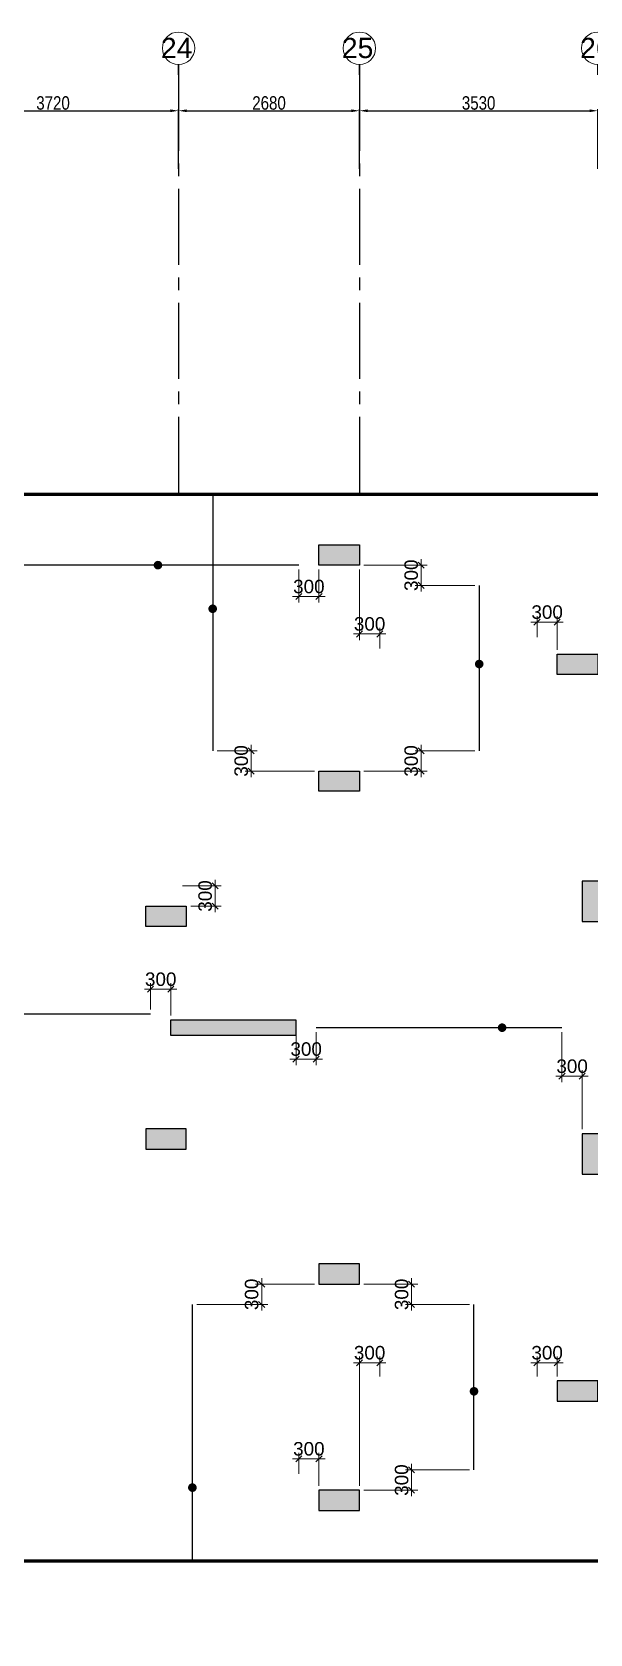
# Model space of a CAD drawing. Header units: millimetres. Extents: x 1123469 to 1883119, y -126924 to 196924.
# Drawn here: x 1848303 to 1856569, y 138264 to 161988 of the extents above; entities that cross this region are included whole.
import ezdxf
from ezdxf.enums import TextEntityAlignment as Align

# ---------------------------------------------------------------- set-up
doc = ezdxf.new("R2010")
doc.units = ezdxf.units.MM
doc.header["$LTSCALE"] = 500
doc.header["$MEASUREMENT"] = 0
doc.header["$PDMODE"] = 34
doc.linetypes.add('CONTINOUS', pattern=[0])
doc.linetypes.add('Site$0$CENTER2', pattern=[1.125, 0.75, -0.125, 0.125, -0.125])
doc.layers.get('Defpoints').update_dxf_attribs({"lineweight": 0})
for name, color, linetype in [('COL. DIM', 3, 'Continuous'), ('GRID', 7, 'Continuous'), ('GRID DIM', 7, 'Continuous'), ('reinf.', 4, 'Continuous'), ('TOWER AREA COLUMN.', 6, 'Continuous')]:
    doc.layers.add(name, color=color, linetype=linetype)
for name, color, linetype, lineweight in [('CUT OUT', 1, 'Continuous', 13), ('dim-M', 1, 'Continuous', 15), ('FOOTING', 1, 'Continuous', 15), ('GRID NO.', 7, 'Continuous', 20), ('TOWER COL HATCH', 253, 'Continuous', 20)]:
    doc.layers.add(name, color=color, linetype=linetype, lineweight=lineweight)
doc.styles.add('3mm', font='arial.ttf')
doc.styles.add('D50', font='arial.ttf', dxfattribs={"width": 0.8})
doc.dimstyles.new('INNER DIM', dxfattribs={"dimtxt": 200, "dimasz": 120, "dimexe": 25, "dimexo": 25, "dimgap": 12, "dimtad": 1, "dimdec": 0, "dimrnd": 5, "dimzin": 0, "dimdsep": 46, "dimtxsty": 'D50', "dimcen": 0.09, "dimdle": 25, "dimclrt": 6, "dimadec": 0, "dimazin": 0, "dimtfac": 1, "dimtdec": 0, "dimtofl": 0, "dimtmove": 1, "dimatfit": 3, "dimfxl": 75, "dimtolj": 1, "dimtzin": 0, "dimarcsym": 0})
doc.dimstyles.new('PARAMVEER', dxfattribs={"dimtxt": 200, "dimasz": 100, "dimexe": 0, "dimexo": 25, "dimgap": 10, "dimtad": 1, "dimdec": 0, "dimrnd": 5, "dimzin": 0, "dimdsep": 46, "dimtxsty": '3mm', "dimblk": 'OBLIQUE', "dimcen": 0.09, "dimdle": 75, "dimclrd": 1, "dimclre": 1, "dimclrt": 3, "dimadec": 0, "dimazin": 0, "dimtfac": 1, "dimtdec": 0, "dimtmove": 1, "dimatfit": 3, "dimfxl": 100, "dimtolj": 1, "dimtzin": 0, "dimlwd": 18, "dimlwe": 5, "dimarcsym": 0})

# ---------------------------------------------------------------- blocks, each defined once
blk = doc.blocks.new('GRID MARK')
at = {"layer": 'GRID NO.', "const_width": 50}
blk.add_lwpolyline([(0, -541), (0, -891)], dxfattribs=at)
at = {"layer": 'GRID NO.'}
blk.add_circle((0, 0), 541, dxfattribs=at)
at = {"layer": 'GRID NO.', "style": 'D50', "width": 0.8}
blk.add_attdef('Y1', text='', height=500, dxfattribs=at).set_placement((-33, -267), align=Align.CENTER)
blk = doc.blocks.new('*D3186')
at = {"layer": 'Defpoints', "color": 0, "linetype": 'Continuous', "transparency": 16777216}
for p in [(1850474, 160822), (1846754, 159939), (1850474, 159939)]:
    blk.add_point(p, dxfattribs=at)
at = {"layer": 'GRID DIM', "color": 0, "linetype": 'Continuous', "lineweight": -2, "transparency": 16777216}
for p, q in [((1846754, 159964), (1846754, 160847)), ((1850474, 159964), (1850474, 160847))]:
    blk.add_line(p, q, dxfattribs=at)
at = {"layer": 'GRID DIM', "linetype": 'Continuous', "lineweight": -2, "transparency": 16777216}
blk.add_line((1846874, 160822), (1850354, 160822), dxfattribs=at)
at = {"layer": 'GRID DIM', "linetype": 'Continuous', "transparency": 16777216}
for points in [[(1846874, 160842), (1846874, 160802), (1846754, 160822)], [(1850354, 160842), (1850354, 160802), (1850474, 160822)]]:
    blk.add_solid(points, dxfattribs=at)
at = {"layer": 'GRID DIM', "linetype": 'Continuous', "transparency": 16777216, "insert": (1848614, 160936), "char_height": 200, "attachment_point": 5, "style": 'D50'}
blk.add_mtext('\\A1;3720', dxfattribs=at)
blk = doc.blocks.new('*D3187')
at = {"layer": 'Defpoints', "color": 0, "linetype": 'Continuous', "transparency": 16777216}
for p in [(1853154, 160822), (1850474, 159939), (1853154, 159939)]:
    blk.add_point(p, dxfattribs=at)
at = {"layer": 'GRID DIM', "color": 0, "linetype": 'Continuous', "lineweight": -2, "transparency": 16777216}
for p, q in [((1850474, 159964), (1850474, 160847)), ((1853154, 159964), (1853154, 160847))]:
    blk.add_line(p, q, dxfattribs=at)
at = {"layer": 'GRID DIM', "linetype": 'Continuous', "lineweight": -2, "transparency": 16777216}
blk.add_line((1850594, 160822), (1853034, 160822), dxfattribs=at)
at = {"layer": 'GRID DIM', "linetype": 'Continuous', "transparency": 16777216}
for points in [[(1850594, 160842), (1850594, 160802), (1850474, 160822)], [(1853034, 160842), (1853034, 160802), (1853154, 160822)]]:
    blk.add_solid(points, dxfattribs=at)
at = {"layer": 'GRID DIM', "linetype": 'Continuous', "transparency": 16777216, "insert": (1851814, 160936), "char_height": 200, "attachment_point": 5, "style": 'D50'}
blk.add_mtext('\\A1;2680', dxfattribs=at)
blk = doc.blocks.new('*D3188')
at = {"layer": 'Defpoints', "color": 0, "linetype": 'Continuous', "transparency": 16777216}
for p in [(1856684, 160822), (1853154, 159939), (1856684, 159939)]:
    blk.add_point(p, dxfattribs=at)
at = {"layer": 'GRID DIM', "color": 0, "linetype": 'Continuous', "lineweight": -2, "transparency": 16777216}
for p, q in [((1853154, 159964), (1853154, 160847)), ((1856684, 159964), (1856684, 160847))]:
    blk.add_line(p, q, dxfattribs=at)
at = {"layer": 'GRID DIM', "linetype": 'Continuous', "lineweight": -2, "transparency": 16777216}
blk.add_line((1853274, 160822), (1856564, 160822), dxfattribs=at)
at = {"layer": 'GRID DIM', "linetype": 'Continuous', "transparency": 16777216}
for points in [[(1853274, 160842), (1853274, 160802), (1853154, 160822)], [(1856564, 160842), (1856564, 160802), (1856684, 160822)]]:
    blk.add_solid(points, dxfattribs=at)
at = {"layer": 'GRID DIM', "linetype": 'Continuous', "transparency": 16777216, "insert": (1854919, 160936), "char_height": 200, "attachment_point": 5, "style": 'D50'}
blk.add_mtext('\\A1;3530', dxfattribs=at)
blk = doc.blocks.new('3tgra')
at = {"layer": 'TOWER COL HATCH'}
h = blk.add_hatch(color=253, dxfattribs=at)
h.dxf.hatch_style = 1
h.paths.add_polyline_path([(1395431, 91122), (1395431, 91422), (1394831, 91422), (1394831, 91122)])
h = blk.add_hatch(color=253, dxfattribs=at)
h.dxf.hatch_style = 1
h.paths.add_polyline_path([(1391901, 89502), (1391901, 89802), (1391301, 89802), (1391301, 89502)])
h = blk.add_hatch(color=253, dxfattribs=at)
h.dxf.hatch_style = 1
h.paths.add_polyline_path([(1395431, 87772), (1395431, 88072), (1394831, 88072), (1394831, 87772)])
h = blk.add_hatch(color=253, dxfattribs=at)
h.dxf.hatch_style = 1
h.paths.add_polyline_path([(1391531, 85842), (1391231, 85842), (1391231, 86442), (1391531, 86442)])
h = blk.add_hatch(color=253, dxfattribs=at)
h.dxf.hatch_style = 1
h.paths.add_polyline_path([(1397996, 85772), (1397996, 86072), (1397396, 86072), (1397396, 85772)])
h = blk.add_hatch(color=253, dxfattribs=at)
h.dxf.hatch_style = 1
h.paths.add_polyline_path([(1397626, 84387), (1395771, 84387), (1395771, 84157), (1397626, 84157)])
h = blk.add_hatch(color=253, dxfattribs=at)
h.dxf.hatch_style = 1
h.paths.add_polyline_path([(1391231, 82702), (1391531, 82702), (1391531, 82102), (1391231, 82102)])
h = blk.add_hatch(color=253, dxfattribs=at)
h.dxf.hatch_style = 1
h.paths.add_polyline_path([(1397996, 82772), (1397996, 82472), (1397396, 82472), (1397396, 82772)])
h = blk.add_hatch(color=253, dxfattribs=at)
h.dxf.hatch_style = 1
h.paths.add_polyline_path([(1395431, 80772), (1395431, 80472), (1394831, 80472), (1394831, 80772)])
h = blk.add_hatch(color=253, dxfattribs=at)
h.dxf.hatch_style = 1
h.paths.add_polyline_path([(1391901, 79042), (1391901, 78742), (1391301, 78742), (1391301, 79042)])
h = blk.add_hatch(color=253, dxfattribs=at)
h.dxf.hatch_style = 1
h.paths.add_polyline_path([(1395431, 77422), (1395431, 77122), (1394831, 77122), (1394831, 77422)])
at = {"layer": 'TOWER AREA COLUMN.', "color": 4}
for points in [[(1395431, 91122), (1395431, 91422), (1394831, 91422), (1394831, 91122)], [(1391901, 89502), (1391901, 89802), (1391301, 89802), (1391301, 89502)], [(1395431, 87772), (1395431, 88072), (1394831, 88072), (1394831, 87772)], [(1391531, 85842), (1391231, 85842), (1391231, 86442), (1391531, 86442)], [(1397996, 85772), (1397996, 86072), (1397396, 86072), (1397396, 85772)], [(1397626, 84387), (1395771, 84387), (1395771, 84157), (1397626, 84157)], [(1391231, 82702), (1391531, 82702), (1391531, 82102), (1391231, 82102)], [(1397996, 82772), (1397996, 82472), (1397396, 82472), (1397396, 82772)], [(1395431, 80772), (1395431, 80472), (1394831, 80472), (1394831, 80772)], [(1391901, 79042), (1391901, 78742), (1391301, 78742), (1391301, 79042)], [(1395431, 77422), (1395431, 77122), (1394831, 77122), (1394831, 77422)]]:
    blk.add_lwpolyline(points, close=True, dxfattribs=at)
blk = doc.blocks.new('_Oblique')
at = {"color": 0, "linetype": 'ByBlock', "lineweight": -2}
blk.add_line((-0.5, -0.5), (0.5, 0.5), dxfattribs=at)
blk = doc.blocks.new('*D3399')
at = {"layer": 'COL. DIM', "color": 1, "linetype": 'CONTINOUS', "lineweight": 5, "ltscale": 10, "transparency": 16777216}
for p, q in [((1856154, 147178), (1856154, 146434)), ((1856454, 145738), (1856454, 146614))]:
    blk.add_line(p, q, dxfattribs=at)
at = {"layer": 'COL. DIM', "color": 1, "lineweight": 18, "ltscale": 10, "transparency": 16777216}
blk.add_line((1856064, 146524), (1856544, 146524), dxfattribs=at)
at = {"layer": 'Defpoints', "color": 0, "ltscale": 10, "transparency": 16777216}
for p in [(1856154, 147243), (1856454, 146524), (1856454, 145673)]:
    blk.add_point(p, dxfattribs=at)
at = {"layer": 'COL. DIM', "color": 1, "lineweight": 18, "ltscale": 10, "transparency": 16777216, "xscale": 90, "yscale": 90, "zscale": 90, "rotation": 180}
blk.add_blockref('_Oblique', (1856154, 146524), dxfattribs=at)
at = {"layer": 'COL. DIM', "color": 1, "lineweight": 18, "ltscale": 10, "transparency": 16777216, "xscale": 90, "yscale": 90, "zscale": 90}
blk.add_blockref('_Oblique', (1856454, 146524), dxfattribs=at)
at = {"layer": 'COL. DIM', "color": 3, "ltscale": 10, "transparency": 16777216, "insert": (1856304, 146671), "char_height": 200, "attachment_point": 5, "style": '3mm'}
blk.add_mtext('\\A1;300', dxfattribs=at)
blk = doc.blocks.new('*D3401')
at = {"layer": 'COL. DIM', "color": 1, "linetype": 'CONTINOUS', "lineweight": 5, "ltscale": 10, "transparency": 16777216}
for p, q in [((1852214, 147178), (1852214, 146687)), ((1852514, 147178), (1852514, 146687))]:
    blk.add_line(p, q, dxfattribs=at)
at = {"layer": 'COL. DIM', "color": 1, "lineweight": 18, "ltscale": 10, "transparency": 16777216}
blk.add_line((1852604, 146777), (1852124, 146777), dxfattribs=at)
at = {"layer": 'Defpoints', "color": 0, "ltscale": 10, "transparency": 16777216}
for p in [(1852214, 147243), (1852514, 147243), (1852214, 146777)]:
    blk.add_point(p, dxfattribs=at)
at = {"layer": 'COL. DIM', "color": 1, "lineweight": 18, "ltscale": 10, "transparency": 16777216, "xscale": 90, "yscale": 90, "zscale": 90, "rotation": 180}
blk.add_blockref('_Oblique', (1852214, 146777), dxfattribs=at)
at = {"layer": 'COL. DIM', "color": 1, "lineweight": 18, "ltscale": 10, "transparency": 16777216, "xscale": 90, "yscale": 90, "zscale": 90}
blk.add_blockref('_Oblique', (1852514, 146777), dxfattribs=at)
at = {"layer": 'COL. DIM', "color": 3, "ltscale": 10, "transparency": 16777216, "insert": (1852364, 146925), "char_height": 200, "attachment_point": 5, "style": '3mm'}
blk.add_mtext('\\A1;300', dxfattribs=at)
blk = doc.blocks.new('*D3402')
at = {"layer": 'COL. DIM', "color": 1, "linetype": 'CONTINOUS', "lineweight": 5, "ltscale": 10, "transparency": 16777216}
for p, q in [((1852254, 154028), (1852254, 153537)), ((1852554, 154028), (1852554, 153537))]:
    blk.add_line(p, q, dxfattribs=at)
at = {"layer": 'COL. DIM', "color": 1, "lineweight": 18, "ltscale": 10, "transparency": 16777216}
blk.add_line((1852164, 153627), (1852644, 153627), dxfattribs=at)
at = {"layer": 'Defpoints', "color": 0, "ltscale": 10, "transparency": 16777216}
for p in [(1852254, 154093), (1852554, 154093), (1852554, 153627)]:
    blk.add_point(p, dxfattribs=at)
at = {"layer": 'COL. DIM', "color": 1, "lineweight": 18, "ltscale": 10, "transparency": 16777216, "xscale": 90, "yscale": 90, "zscale": 90, "rotation": 180}
blk.add_blockref('_Oblique', (1852254, 153627), dxfattribs=at)
at = {"layer": 'COL. DIM', "color": 1, "lineweight": 18, "ltscale": 10, "transparency": 16777216, "xscale": 90, "yscale": 90, "zscale": 90}
blk.add_blockref('_Oblique', (1852554, 153627), dxfattribs=at)
at = {"layer": 'COL. DIM', "color": 3, "ltscale": 10, "transparency": 16777216, "insert": (1852404, 153775), "char_height": 200, "attachment_point": 5, "style": '3mm'}
blk.add_mtext('\\A1;300', dxfattribs=at)
blk = doc.blocks.new('*D3405')
at = {"layer": 'COL. DIM', "color": 1, "linetype": 'CONTINOUS', "lineweight": 5, "ltscale": 10, "transparency": 16777216}
for p, q in [((1850534, 149343), (1851105, 149343)), ((1850654, 149043), (1851105, 149043))]:
    blk.add_line(p, q, dxfattribs=at)
at = {"layer": 'COL. DIM', "color": 1, "lineweight": 18, "ltscale": 10, "transparency": 16777216}
blk.add_line((1851015, 148953), (1851015, 149433), dxfattribs=at)
at = {"layer": 'Defpoints', "color": 0, "ltscale": 10, "transparency": 16777216}
for p in [(1850469, 149343), (1851015, 149343), (1850589, 149043)]:
    blk.add_point(p, dxfattribs=at)
at = {"layer": 'COL. DIM', "color": 1, "lineweight": 18, "ltscale": 10, "transparency": 16777216, "xscale": 90, "yscale": 90, "zscale": 90}
for p, rotation in [((1851015, 149343), 90), ((1851015, 149043), 270)]:
    blk.add_blockref('_Oblique', p, dxfattribs=dict(at, rotation=rotation))
at = {"layer": 'COL. DIM', "color": 3, "ltscale": 10, "transparency": 16777216, "insert": (1850868, 149193), "char_height": 200, "attachment_point": 5, "rotation": 90, "style": '3mm'}
blk.add_mtext('\\A1;300', dxfattribs=at)
blk = doc.blocks.new('*D3406')
at = {"layer": 'COL. DIM', "color": 1, "lineweight": 18, "ltscale": 10, "transparency": 16777216}
blk.add_line((1849969, 147812), (1850449, 147812), dxfattribs=at)
at = {"layer": 'COL. DIM', "color": 1, "linetype": 'CONTINOUS', "lineweight": 5, "ltscale": 10, "transparency": 16777216}
for p, q in [((1850059, 147510), (1850059, 147902)), ((1850359, 147423), (1850359, 147902))]:
    blk.add_line(p, q, dxfattribs=at)
at = {"layer": 'Defpoints', "color": 0, "ltscale": 10, "transparency": 16777216}
for p in [(1850359, 147812), (1850059, 147445), (1850359, 147358)]:
    blk.add_point(p, dxfattribs=at)
at = {"layer": 'COL. DIM', "color": 1, "lineweight": 18, "ltscale": 10, "transparency": 16777216, "xscale": 90, "yscale": 90, "zscale": 90, "rotation": 180}
blk.add_blockref('_Oblique', (1850059, 147812), dxfattribs=at)
at = {"layer": 'COL. DIM', "color": 1, "lineweight": 18, "ltscale": 10, "transparency": 16777216, "xscale": 90, "yscale": 90, "zscale": 90}
blk.add_blockref('_Oblique', (1850359, 147812), dxfattribs=at)
at = {"layer": 'COL. DIM', "color": 3, "ltscale": 10, "transparency": 16777216, "insert": (1850209, 147959), "char_height": 200, "attachment_point": 5, "style": '3mm'}
blk.add_mtext('\\A1;300', dxfattribs=at)
blk = doc.blocks.new('*D3411')
at = {"layer": 'COL. DIM', "color": 1, "linetype": 'CONTINOUS', "lineweight": 5, "ltscale": 10, "transparency": 16777216}
for p, q in [((1852254, 140635), (1852254, 140948)), ((1852554, 140458), (1852554, 140948))]:
    blk.add_line(p, q, dxfattribs=at)
at = {"layer": 'COL. DIM', "color": 1, "lineweight": 18, "ltscale": 10, "transparency": 16777216}
blk.add_line((1852164, 140858), (1852644, 140858), dxfattribs=at)
at = {"layer": 'Defpoints', "color": 0, "ltscale": 10, "transparency": 16777216}
for p in [(1852554, 140858), (1852254, 140570), (1852554, 140393)]:
    blk.add_point(p, dxfattribs=at)
at = {"layer": 'COL. DIM', "color": 1, "lineweight": 18, "ltscale": 10, "transparency": 16777216, "xscale": 90, "yscale": 90, "zscale": 90, "rotation": 180}
blk.add_blockref('_Oblique', (1852254, 140858), dxfattribs=at)
at = {"layer": 'COL. DIM', "color": 1, "lineweight": 18, "ltscale": 10, "transparency": 16777216, "xscale": 90, "yscale": 90, "zscale": 90}
blk.add_blockref('_Oblique', (1852554, 140858), dxfattribs=at)
at = {"layer": 'COL. DIM', "color": 3, "ltscale": 10, "transparency": 16777216, "insert": (1852404, 141005), "char_height": 200, "attachment_point": 5, "style": '3mm'}
blk.add_mtext('\\A1;300', dxfattribs=at)
blk = doc.blocks.new('*D3525')
at = {"layer": 'COL. DIM', "color": 1, "lineweight": 18, "ltscale": 10, "transparency": 16777216}
blk.add_line((1851550, 150953), (1851550, 151433), dxfattribs=at)
at = {"layer": 'COL. DIM', "color": 1, "linetype": 'CONTINOUS', "lineweight": 5, "ltscale": 10, "transparency": 16777216}
for p, q in [((1851044, 151343), (1851640, 151343)), ((1852489, 151043), (1851460, 151043))]:
    blk.add_line(p, q, dxfattribs=at)
at = {"layer": 'Defpoints', "color": 0, "ltscale": 10, "transparency": 16777216}
for p in [(1850979, 151343), (1851550, 151343), (1852554, 151043)]:
    blk.add_point(p, dxfattribs=at)
at = {"layer": 'COL. DIM', "color": 1, "lineweight": 18, "ltscale": 10, "transparency": 16777216, "xscale": 90, "yscale": 90, "zscale": 90}
for p, rotation in [((1851550, 151343), 90), ((1851550, 151043), 270)]:
    blk.add_blockref('_Oblique', p, dxfattribs=dict(at, rotation=rotation))
at = {"layer": 'COL. DIM', "color": 3, "ltscale": 10, "transparency": 16777216, "insert": (1851403, 151193), "char_height": 200, "attachment_point": 5, "rotation": 90, "style": '3mm'}
blk.add_mtext('\\A1;300', dxfattribs=at)
blk = doc.blocks.new('*D3526')
at = {"layer": 'COL. DIM', "color": 1, "lineweight": 18, "ltscale": 10, "transparency": 16777216}
blk.add_line((1851705, 143533), (1851705, 143053), dxfattribs=at)
at = {"layer": 'COL. DIM', "color": 1, "linetype": 'CONTINOUS', "lineweight": 5, "ltscale": 10, "transparency": 16777216}
for p, q in [((1852489, 143443), (1851615, 143443)), ((1850743, 143143), (1851795, 143143))]:
    blk.add_line(p, q, dxfattribs=at)
at = {"layer": 'Defpoints', "color": 0, "ltscale": 10, "transparency": 16777216}
for p in [(1852554, 143443), (1850678, 143143), (1851705, 143143)]:
    blk.add_point(p, dxfattribs=at)
at = {"layer": 'COL. DIM', "color": 1, "lineweight": 18, "ltscale": 10, "transparency": 16777216, "xscale": 90, "yscale": 90, "zscale": 90}
for p, rotation in [((1851705, 143443), 90), ((1851705, 143143), 270)]:
    blk.add_blockref('_Oblique', p, dxfattribs=dict(at, rotation=rotation))
at = {"layer": 'COL. DIM', "color": 3, "ltscale": 10, "transparency": 16777216, "insert": (1851557, 143293), "char_height": 200, "attachment_point": 5, "rotation": 90, "style": '3mm'}
blk.add_mtext('\\A1;300', dxfattribs=at)
blk = doc.blocks.new('*D3527')
at = {"layer": 'COL. DIM', "color": 1, "linetype": 'CONTINOUS', "lineweight": 5, "ltscale": 10, "transparency": 16777216}
for p, q in [((1853219, 154093), (1854158, 154093)), ((1854863, 153793), (1853978, 153793))]:
    blk.add_line(p, q, dxfattribs=at)
at = {"layer": 'COL. DIM', "color": 1, "lineweight": 18, "ltscale": 10, "transparency": 16777216}
blk.add_line((1854068, 154183), (1854068, 153703), dxfattribs=at)
at = {"layer": 'Defpoints', "color": 0, "ltscale": 10, "transparency": 16777216}
for p in [(1853154, 154093), (1854068, 153793), (1854928, 153793)]:
    blk.add_point(p, dxfattribs=at)
at = {"layer": 'COL. DIM', "color": 1, "lineweight": 18, "ltscale": 10, "transparency": 16777216, "xscale": 90, "yscale": 90, "zscale": 90}
for p, rotation in [((1854068, 154093), 90), ((1854068, 153793), 270)]:
    blk.add_blockref('_Oblique', p, dxfattribs=dict(at, rotation=rotation))
at = {"layer": 'COL. DIM', "color": 3, "ltscale": 10, "transparency": 16777216, "insert": (1853921, 153943), "char_height": 200, "attachment_point": 5, "rotation": 90, "style": '3mm'}
blk.add_mtext('\\A1;300', dxfattribs=at)
blk = doc.blocks.new('*D3528')
at = {"layer": 'COL. DIM', "color": 1, "lineweight": 18, "ltscale": 10, "transparency": 16777216}
blk.add_line((1854068, 150953), (1854068, 151433), dxfattribs=at)
at = {"layer": 'COL. DIM', "color": 1, "linetype": 'CONTINOUS', "lineweight": 5, "ltscale": 10, "transparency": 16777216}
for p, q in [((1854863, 151343), (1853978, 151343)), ((1853219, 151043), (1854158, 151043))]:
    blk.add_line(p, q, dxfattribs=at)
at = {"layer": 'Defpoints', "color": 0, "ltscale": 10, "transparency": 16777216}
for p in [(1854068, 151343), (1854928, 151343), (1853154, 151043)]:
    blk.add_point(p, dxfattribs=at)
at = {"layer": 'COL. DIM', "color": 1, "lineweight": 18, "ltscale": 10, "transparency": 16777216, "xscale": 90, "yscale": 90, "zscale": 90}
for p, rotation in [((1854068, 151343), 90), ((1854068, 151043), 270)]:
    blk.add_blockref('_Oblique', p, dxfattribs=dict(at, rotation=rotation))
at = {"layer": 'COL. DIM', "color": 3, "ltscale": 10, "transparency": 16777216, "insert": (1853921, 151193), "char_height": 200, "attachment_point": 5, "rotation": 90, "style": '3mm'}
blk.add_mtext('\\A1;300', dxfattribs=at)
blk = doc.blocks.new('*D3529')
at = {"layer": 'COL. DIM', "color": 1, "linetype": 'CONTINOUS', "lineweight": 5, "ltscale": 10, "transparency": 16777216}
for p, q in [((1853154, 154028), (1853154, 152983)), ((1853454, 152856), (1853454, 153163))]:
    blk.add_line(p, q, dxfattribs=at)
at = {"layer": 'COL. DIM', "color": 1, "lineweight": 18, "ltscale": 10, "transparency": 16777216}
blk.add_line((1853064, 153073), (1853544, 153073), dxfattribs=at)
at = {"layer": 'Defpoints', "color": 0, "ltscale": 10, "transparency": 16777216}
for p in [(1853154, 154093), (1853454, 153073), (1853454, 152791)]:
    blk.add_point(p, dxfattribs=at)
at = {"layer": 'COL. DIM', "color": 1, "lineweight": 18, "ltscale": 10, "transparency": 16777216, "xscale": 90, "yscale": 90, "zscale": 90, "rotation": 180}
blk.add_blockref('_Oblique', (1853154, 153073), dxfattribs=at)
at = {"layer": 'COL. DIM', "color": 1, "lineweight": 18, "ltscale": 10, "transparency": 16777216, "xscale": 90, "yscale": 90, "zscale": 90}
blk.add_blockref('_Oblique', (1853454, 153073), dxfattribs=at)
at = {"layer": 'COL. DIM', "color": 3, "ltscale": 10, "transparency": 16777216, "insert": (1853304, 153221), "char_height": 200, "attachment_point": 5, "style": '3mm'}
blk.add_mtext('\\A1;300', dxfattribs=at)
blk = doc.blocks.new('*D3531')
at = {"layer": 'COL. DIM', "color": 1, "linetype": 'CONTINOUS', "lineweight": 5, "ltscale": 10, "transparency": 16777216}
for p, q in [((1854785, 140693), (1853836, 140693)), ((1853219, 140393), (1854016, 140393))]:
    blk.add_line(p, q, dxfattribs=at)
at = {"layer": 'COL. DIM', "color": 1, "lineweight": 18, "ltscale": 10, "transparency": 16777216}
blk.add_line((1853926, 140303), (1853926, 140783), dxfattribs=at)
at = {"layer": 'Defpoints', "color": 0, "ltscale": 10, "transparency": 16777216}
for p in [(1853926, 140693), (1854850, 140693), (1853154, 140393)]:
    blk.add_point(p, dxfattribs=at)
at = {"layer": 'COL. DIM', "color": 1, "lineweight": 18, "ltscale": 10, "transparency": 16777216, "xscale": 90, "yscale": 90, "zscale": 90}
for p, rotation in [((1853926, 140693), 90), ((1853926, 140393), 270)]:
    blk.add_blockref('_Oblique', p, dxfattribs=dict(at, rotation=rotation))
at = {"layer": 'COL. DIM', "color": 3, "ltscale": 10, "transparency": 16777216, "insert": (1853779, 140543), "char_height": 200, "attachment_point": 5, "rotation": 90, "style": '3mm'}
blk.add_mtext('\\A1;300', dxfattribs=at)
blk = doc.blocks.new('*D3532')
at = {"layer": 'COL. DIM', "color": 1, "lineweight": 18, "ltscale": 10, "transparency": 16777216}
blk.add_line((1853926, 143533), (1853926, 143053), dxfattribs=at)
at = {"layer": 'COL. DIM', "color": 1, "linetype": 'CONTINOUS', "lineweight": 5, "ltscale": 10, "transparency": 16777216}
for p, q in [((1853219, 143443), (1854016, 143443)), ((1854785, 143143), (1853836, 143143))]:
    blk.add_line(p, q, dxfattribs=at)
at = {"layer": 'Defpoints', "color": 0, "ltscale": 10, "transparency": 16777216}
for p in [(1853154, 143443), (1853926, 143143), (1854850, 143143)]:
    blk.add_point(p, dxfattribs=at)
at = {"layer": 'COL. DIM', "color": 1, "lineweight": 18, "ltscale": 10, "transparency": 16777216, "xscale": 90, "yscale": 90, "zscale": 90}
for p, rotation in [((1853926, 143443), 90), ((1853926, 143143), 270)]:
    blk.add_blockref('_Oblique', p, dxfattribs=dict(at, rotation=rotation))
at = {"layer": 'COL. DIM', "color": 3, "ltscale": 10, "transparency": 16777216, "insert": (1853779, 143293), "char_height": 200, "attachment_point": 5, "rotation": 90, "style": '3mm'}
blk.add_mtext('\\A1;300', dxfattribs=at)
blk = doc.blocks.new('*D3533')
at = {"layer": 'COL. DIM', "color": 1, "linetype": 'CONTINOUS', "lineweight": 5, "ltscale": 10, "transparency": 16777216}
for p, q in [((1855784, 142078), (1855784, 142371)), ((1856084, 142078), (1856084, 142371))]:
    blk.add_line(p, q, dxfattribs=at)
at = {"layer": 'COL. DIM', "color": 1, "lineweight": 18, "ltscale": 10, "transparency": 16777216}
blk.add_line((1856174, 142281), (1855694, 142281), dxfattribs=at)
at = {"layer": 'Defpoints', "color": 0, "ltscale": 10, "transparency": 16777216}
for p in [(1855784, 142281), (1855784, 142013), (1856084, 142013)]:
    blk.add_point(p, dxfattribs=at)
at = {"layer": 'COL. DIM', "color": 1, "lineweight": 18, "ltscale": 10, "transparency": 16777216, "xscale": 90, "yscale": 90, "zscale": 90, "rotation": 180}
blk.add_blockref('_Oblique', (1855784, 142281), dxfattribs=at)
at = {"layer": 'COL. DIM', "color": 1, "lineweight": 18, "ltscale": 10, "transparency": 16777216, "xscale": 90, "yscale": 90, "zscale": 90}
blk.add_blockref('_Oblique', (1856084, 142281), dxfattribs=at)
at = {"layer": 'COL. DIM', "color": 3, "ltscale": 10, "transparency": 16777216, "insert": (1855934, 142428), "char_height": 200, "attachment_point": 5, "style": '3mm'}
blk.add_mtext('\\A1;300', dxfattribs=at)
blk = doc.blocks.new('*D3534')
at = {"layer": 'COL. DIM', "color": 1, "linetype": 'CONTINOUS', "lineweight": 5, "ltscale": 10, "transparency": 16777216}
for p, q in [((1853154, 140458), (1853154, 142371)), ((1853454, 142077), (1853454, 142371))]:
    blk.add_line(p, q, dxfattribs=at)
at = {"layer": 'COL. DIM', "color": 1, "lineweight": 18, "ltscale": 10, "transparency": 16777216}
blk.add_line((1853064, 142281), (1853544, 142281), dxfattribs=at)
at = {"layer": 'Defpoints', "color": 0, "ltscale": 10, "transparency": 16777216}
for p in [(1853454, 142281), (1853454, 142012), (1853154, 140393)]:
    blk.add_point(p, dxfattribs=at)
at = {"layer": 'COL. DIM', "color": 1, "lineweight": 18, "ltscale": 10, "transparency": 16777216, "xscale": 90, "yscale": 90, "zscale": 90, "rotation": 180}
blk.add_blockref('_Oblique', (1853154, 142281), dxfattribs=at)
at = {"layer": 'COL. DIM', "color": 1, "lineweight": 18, "ltscale": 10, "transparency": 16777216, "xscale": 90, "yscale": 90, "zscale": 90}
blk.add_blockref('_Oblique', (1853454, 142281), dxfattribs=at)
at = {"layer": 'COL. DIM', "color": 3, "ltscale": 10, "transparency": 16777216, "insert": (1853304, 142428), "char_height": 200, "attachment_point": 5, "style": '3mm'}
blk.add_mtext('\\A1;300', dxfattribs=at)
blk = doc.blocks.new('*D3537')
at = {"layer": 'COL. DIM', "color": 1, "linetype": 'CONTINOUS', "lineweight": 5, "ltscale": 10, "transparency": 16777216}
for p, q in [((1855784, 153026), (1855784, 153338)), ((1856084, 152838), (1856084, 153338))]:
    blk.add_line(p, q, dxfattribs=at)
at = {"layer": 'COL. DIM', "color": 1, "lineweight": 18, "ltscale": 10, "transparency": 16777216}
blk.add_line((1856174, 153248), (1855694, 153248), dxfattribs=at)
at = {"layer": 'Defpoints', "color": 0, "ltscale": 10, "transparency": 16777216}
for p in [(1855784, 153248), (1855784, 152961), (1856084, 152773)]:
    blk.add_point(p, dxfattribs=at)
at = {"layer": 'COL. DIM', "color": 1, "lineweight": 18, "ltscale": 10, "transparency": 16777216, "xscale": 90, "yscale": 90, "zscale": 90, "rotation": 180}
blk.add_blockref('_Oblique', (1855784, 153248), dxfattribs=at)
at = {"layer": 'COL. DIM', "color": 1, "lineweight": 18, "ltscale": 10, "transparency": 16777216, "xscale": 90, "yscale": 90, "zscale": 90}
blk.add_blockref('_Oblique', (1856084, 153248), dxfattribs=at)
at = {"layer": 'COL. DIM', "color": 3, "ltscale": 10, "transparency": 16777216, "insert": (1855934, 153396), "char_height": 200, "attachment_point": 5, "style": '3mm'}
blk.add_mtext('\\A1;300', dxfattribs=at)

msp = doc.modelspace()

# ---------------------------------------------------------------- linework, layer by layer
at = {"layer": 'dim-M', "color": 4, "ltscale": 10, "const_width": 63.8}
for points in [[(1850200.5, 154092.7, -1), (1850136.7, 154092.7, -1)], [(1851011.2, 153446.6, -1), (1850947.4, 153446.6, -1)], [(1854959.6, 152628, -1), (1854895.9, 152628, -1)], [(1855298.9, 147242.7, -1), (1855235.1, 147242.7, -1)], [(1854882.2, 141857.5, 1), (1854818.5, 141857.5, 1)], [(1850710.3, 140431.1, 1), (1850646.5, 140431.1, 1)]]:
    msp.add_lwpolyline(points, format="xyb", close=True, dxfattribs=at)
at = {"layer": 'FOOTING', "color": 3, "ltscale": 10, "const_width": 50}
for points in [[(1830743.7, 155142.7), (1857483.7, 155142.7), (1857483.7, 156547.7), (1859178.7, 156547.7), (1859178.7, 157362.6), (1863128.7, 157362.6), (1863128.7, 158862.6), (1872003.7, 158862.6), (1872003.7, 148577.9), (1883093.7, 148577.9), (1883093.7, 126927.8), (1874538.7, 126927.8)], [(1874538.7, 126927.8), (1874538.7, 126412.8), (1865758.7, 126412.8), (1865758.7, 126927.8), (1857203.7, 126927.8), (1857203.7, 139342.7), (1831023.7, 139342.7)]]:
    msp.add_lwpolyline(points, dxfattribs=at)
at = {"layer": 'GRID', "color": 16, "linetype": 'Site$0$CENTER2', "ltscale": 3}
for points in [[(1850473.7, 161352.2), (1850473.7, 155142.7)], [(1853153.7, 161352.2), (1853153.7, 155142.7)]]:
    msp.add_lwpolyline(points, dxfattribs=at)
at = {"layer": 'reinf.', "color": 4, "ltscale": 1.4}
for p, q in [((1850979.3, 155142.7), (1850979.3, 151342.7)), ((1852253.7, 154092.7), (1848163.7, 154092.7)), ((1854927.7, 153792.7), (1854927.7, 151342.7)), ((1850058.7, 147445.1), (1844528.7, 147445.1)), ((1856153.7, 147242.7), (1852513.7, 147242.7)), ((1850678.4, 139342.7), (1850678.4, 143142.7)), ((1854850.4, 140692.7), (1854850.4, 143142.7))]:
    msp.add_line(p, q, dxfattribs=at)

# ---------------------------------------------------------------- block references
at = {"layer": 'CUT OUT', "color": 4, "xscale": -1}
msp.add_blockref('3tgra', (3247984.3, 62971), dxfattribs=at)
at = {"layer": 'GRID NO.'}
ref = msp.add_blockref('GRID MARK', (1850473.7, 161747.4), dxfattribs=dict(at, xscale=-0.4435200000032785, yscale=0.4435200000032785, zscale=0.4435200000032785))
ref.add_attrib('Y1', '24', dxfattribs={"height": 300, "style": 'D50'}).set_placement((1850445.4, 161601.9), align=Align.CENTER)
ref = msp.add_blockref('GRID MARK', (1853153.7, 161747.4), dxfattribs=dict(at, xscale=-0.4435200000032785, yscale=0.4435200000032785, zscale=0.4435200000032785))
ref.add_attrib('Y1', '25', dxfattribs={"height": 300, "style": 'D50'}).set_placement((1853126, 161601.9), align=Align.CENTER)
ref = msp.add_blockref('GRID MARK', (1856683.7, 161747.4), dxfattribs=dict(at, xscale=-0.4435200000032785, yscale=0.4435200000032785, zscale=0.4435200000032785))
ref.add_attrib('Y1', '26', dxfattribs={"height": 300, "style": 'D50'}).set_placement((1856656.2, 161601.9), align=Align.CENTER)

# ---------------------------------------------------------------- dimensions: what is measured, and where the dimension line sits
at = {"layer": 'COL. DIM', "color": 6, "ltscale": 10}
for base, p1, p2, picture, middle in [((1852553.7, 153627.5), (1852253.7, 154092.7), (1852553.7, 154092.7), '*D3402', (1852403.7, 153627.5)), ((1853453.7, 153073.5), (1853153.7, 154092.7), (1853453.7, 152790.6), '*D3529', (1853303.7, 153073.5)), ((1850358.7, 147811.9), (1850058.7, 147445.1), (1850358.7, 147357.7), '*D3406', (1850208.7, 147811.9)), ((1856453.7, 146523.5), (1856153.7, 147242.7), (1856453.7, 145672.7), '*D3399', (1856303.7, 146523.5)), ((1853453.7, 142281.2), (1853153.7, 140392.7), (1853453.7, 142012.1), '*D3534', (1853303.7, 142281.2)), ((1852553.7, 140858), (1852253.7, 140569.7), (1852553.7, 140392.7), '*D3411', (1852403.7, 140858))]:
    dim = msp.add_linear_dim(base=base, p1=p1, p2=p2, dimstyle='PARAMVEER', override={"dimasz": 90, "dimexe": 90, "dimexo": 65, "dimgap": 45, "dimpost": '\\X', "dimdle": 90, "dimfxl": 0.18, "dimarcsym": 1}, dxfattribs=at)
    dim.commit()
    dim.dimension.update_dxf_attribs({"geometry": picture, "text_midpoint": middle, "dimtype": 160})
for base, p1, p2, angle, picture, middle in [((1854067.7, 153792.7), (1853153.7, 154092.7), (1854927.7, 153792.7), 90, '*D3527', (1854067.7, 153942.7)), ((1855783.7, 153248.4), (1856083.7, 152772.7), (1855783.7, 152960.9), 180, '*D3537', (1855933.7, 153248.4)), ((1851549.8, 151342.7), (1852553.7, 151042.7), (1850979.3, 151342.7), 270, '*D3525', (1851549.8, 151192.7)), ((1854067.7, 151342.7), (1853153.7, 151042.7), (1854927.7, 151342.7), 270, '*D3528', (1854067.7, 151192.7)), ((1851015.3, 149342.7), (1850588.7, 149042.7), (1850468.7, 149342.7), 270, '*D3405', (1851015.3, 149192.7)), ((1852213.7, 146777.5), (1852513.7, 147242.7), (1852213.7, 147242.7), 180, '*D3401', (1852363.7, 146777.5)), ((1851704.7, 143142.7), (1852553.7, 143442.7), (1850678.4, 143142.7), 90, '*D3526', (1851704.7, 143292.7)), ((1853926, 143142.7), (1853153.7, 143442.7), (1854850.4, 143142.7), 90, '*D3532', (1853926, 143292.7)), ((1855783.7, 142281.2), (1856083.7, 142012.7), (1855783.7, 142012.7), 180, '*D3533', (1855933.7, 142281.2)), ((1853926, 140692.7), (1853153.7, 140392.7), (1854850.4, 140692.7), 270, '*D3531', (1853926, 140542.7))]:
    dim = msp.add_linear_dim(base=base, p1=p1, p2=p2, angle=angle, dimstyle='PARAMVEER', override={"dimasz": 90, "dimexe": 90, "dimexo": 65, "dimgap": 45, "dimpost": '\\X', "dimdle": 90, "dimfxl": 0.18, "dimarcsym": 1}, dxfattribs=at)
    dim.commit()
    dim.dimension.update_dxf_attribs({"geometry": picture, "text_midpoint": middle, "dimtype": 160})
at = {"layer": 'GRID DIM', "color": 0, "linetype": 'Continuous'}
for base, p1, p2, picture, middle in [((1850473.7, 160822.2), (1846753.7, 159938.6), (1850473.7, 159938.6), '*D3186', (1848613.7, 160936.4)), ((1853153.7, 160822.2), (1850473.7, 159938.6), (1853153.7, 159938.6), '*D3187', (1851813.7, 160936.3)), ((1856683.7, 160822.2), (1853153.7, 159938.6), (1856683.7, 159938.6), '*D3188', (1854918.7, 160936.4))]:
    dim = msp.add_linear_dim(base=base, p1=p1, p2=p2, dimstyle='INNER DIM', override={"dimclrd": 256, "dimclrt": 256}, dxfattribs=at)
    dim.commit()
    dim.dimension.update_dxf_attribs({"geometry": picture, "text_midpoint": middle})

doc.saveas('drawing.dxf')
